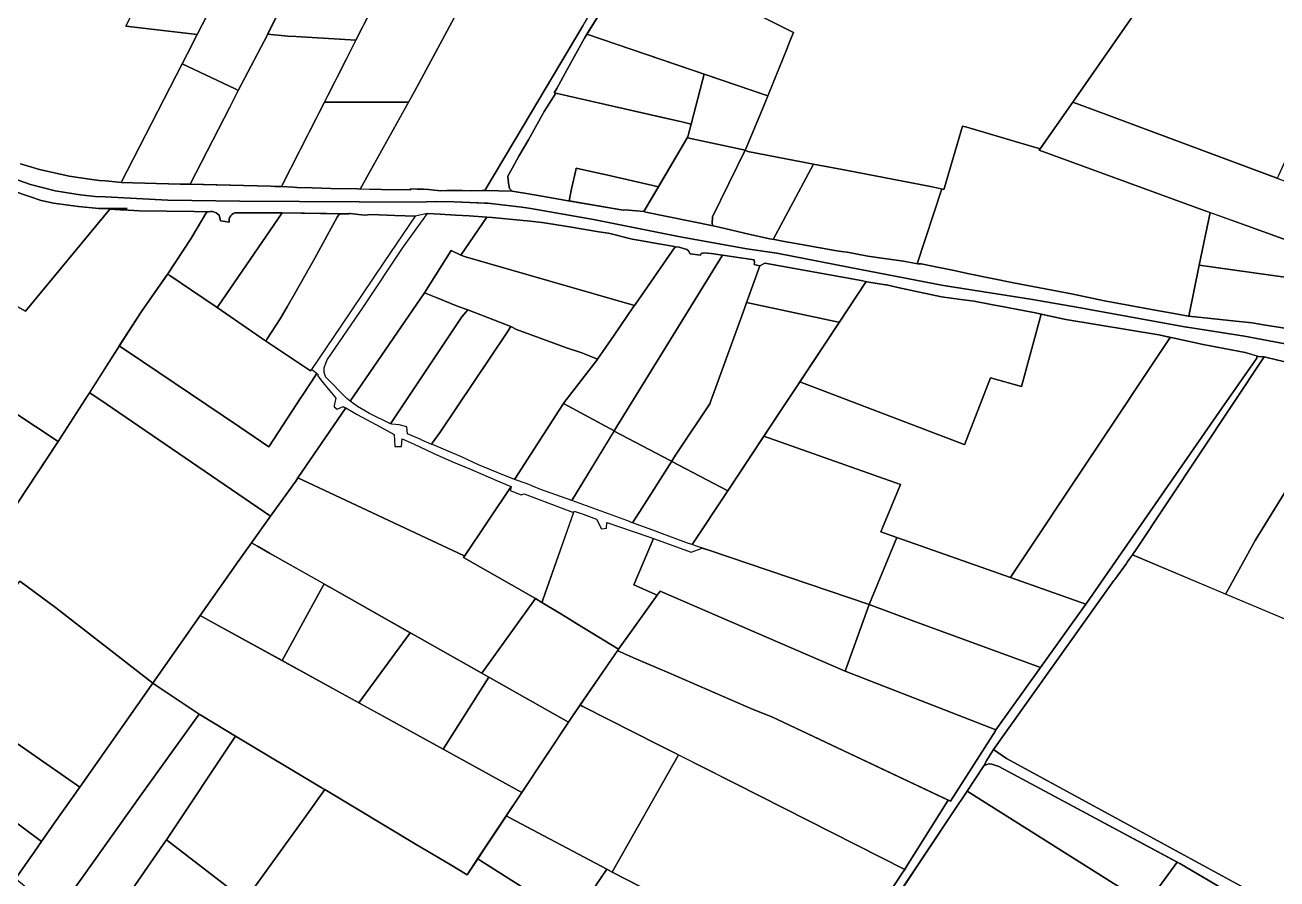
# Model space of a CAD drawing. Header units: metres. Extents: x 3 to 1005126, y 39 to 4383651.
# Drawn here: x 491906 to 492587, y 4370545 to 4371008 of the extents above; entities that cross this region are included whole.
import ezdxf

# ---------------------------------------------------------------- set-up
doc = ezdxf.new("R2010")
doc.units = ezdxf.units.M
doc.header["$MEASUREMENT"] = 0
doc.layers.add('TM_Llucmajor', color=7, linetype='Continuous')

msp = doc.modelspace()

# ---------------------------------------------------------------- linework, layer by layer
at = {"layer": 'TM_Llucmajor', "linetype": 'Continuous', "flags": 128}
for points in [[(492138.83, 4371103.66), (492112.6, 4371052.15), (492086.13, 4371000.19), (492053.38, 4371002.18), (492049.16, 4371002.43), (492038.14, 4371003.54), (492051.51, 4371030.13), (492087.93, 4371099.3), (492138.83, 4371103.66)], [(492047.91, 4371096.67), (492021.67, 4371045.7), (492007.98, 4371019.11), (491999.9, 4371003.42), (491961.06, 4371007.93), (491963.78, 4371013.31), (491988.94, 4371062.9), (491991.47, 4371067.89), (491995.67, 4371076.18), (492004.15, 4371093.66), (492047.91, 4371096.67)], [(491999.9, 4371003.42), (492007.98, 4371019.11), (492021.67, 4371045.7), (492051.51, 4371030.13), (492037.98, 4371003.23), (492022.18, 4370972.97), (492020.53, 4370973.75), (491991.63, 4370987.36), (491994.34, 4370992.63), (491999.9, 4371003.42)], [(492080.8, 4370989.73), (492084.13, 4370996.27), (492086.13, 4371000.19), (492108.38, 4371043.87), (492108.49, 4371043.82), (492144.44, 4371026.26), (492146.39, 4371025.31), (492144.52, 4371021.84), (492117.94, 4370972.35), (492114.7, 4370966.54), (492068.99, 4370966.54), (492080.8, 4370989.73)], [(492309.93, 4370969.94), (492211.69, 4371003.6), (492236.53, 4371043.71), (492238.8, 4371047.37), (492287.43, 4371022.83), (492324, 4371004.37), (492322.93, 4371001.83), (492320.66, 4370996.44), (492320.59, 4370996.27), (492309.93, 4370969.94)], [(492046.03, 4370921.47), (492045.62, 4370920.67), (492042.04, 4370920.83), (492039.9, 4370920.93), (491996, 4370922.04), (492017.5, 4370963.87), (492021.97, 4370972.58), (492037.98, 4371003.23), (492038.14, 4371003.54), (492049.16, 4371002.43), (492053.38, 4371002.18), (492086.13, 4371000.19), (492084.13, 4370996.27), (492080.8, 4370989.73), (492046.03, 4370921.47)], [(492274.55, 4370978.31), (492268.28, 4370954.68), (492263.3, 4370955.82), (492193.83, 4370971.7), (492195.22, 4370973.97), (492200.93, 4370984.34), (492210.3, 4371001.35), (492211.69, 4371003.6), (492275.34, 4370981.79), (492274.55, 4370978.31)], [(491991.63, 4370987.36), (492020.53, 4370973.75), (492022.18, 4370972.97), (492021.97, 4370972.58), (492017.5, 4370963.87), (491996, 4370922.04), (491995.36, 4370922.05), (491993.99, 4370922.05), (491990.61, 4370922.05), (491958.49, 4370923.01), (491991.63, 4370987.36)], [(492274.55, 4370978.31), (492275.34, 4370981.79), (492309.93, 4370969.94), (492307.78, 4370964.62), (492297.94, 4370941.31), (492297.6, 4370940.51), (492266.27, 4370947.14), (492266.62, 4370948.45), (492268.28, 4370954.68), (492274.55, 4370978.31)], [(492114.7, 4370966.54), (492088.44, 4370919.4), (492086.98, 4370919.44), (492072.44, 4370919.67), (492062.26, 4370920.02), (492054.04, 4370920.3), (492051.93, 4370920.37), (492045.62, 4370920.67), (492046.03, 4370921.47), (492068.99, 4370966.54), (492114.7, 4370966.54)], [(492201.92, 4370912.97), (492201.51, 4370913.04), (492188.22, 4370915.31), (492177.66, 4370917.11), (492174.31, 4370917.68), (492171.02, 4370918.24), (492169.62, 4370919.68), (492169, 4370922.55), (492168.75, 4370926.29), (492171.25, 4370930.91), (492174.7, 4370937.3), (492179.98, 4370946.13), (492188.47, 4370961.48), (492194.77, 4370971.49), (492255, 4370957.72), (492263.3, 4370955.82), (492268.28, 4370954.68), (492266.62, 4370948.45), (492265.9, 4370946.9), (492250.49, 4370920.59), (492245.07, 4370921.83), (492238.84, 4370923.26), (492220.72, 4370927.4), (492219.51, 4370927.68), (492205.83, 4370930.79), (492205.57, 4370929.62), (492203.35, 4370919.51), (492201.92, 4370912.97)], [(492642.65, 4370904.39), (492637.76, 4370867.33), (492633.7, 4370836.58), (492625.07, 4370838.06), (492613.53, 4370840.45), (492606.76, 4370841.85), (492604.04, 4370842.29), (492596.89, 4370843.07), (492602.52, 4370869.78), (492604.87, 4370880.31), (492605.09, 4370881.28), (492606.31, 4370886.3), (492579.54, 4370896.04), (492578.41, 4370896.45), (492574.95, 4370897.71), (492547.22, 4370907.8), (492457.44, 4370940.47), (492475.7, 4370966.51), (492485.99, 4370962.85), (492599.22, 4370920.6), (492642.65, 4370904.39)], [(492547.22, 4370907.8), (492550.34, 4370906.66), (492544.47, 4370878.05), (492538.85, 4370850.33), (492538.5, 4370850.37), (492532.75, 4370851.42), (492520.42, 4370853.66), (492492.88, 4370858.68), (492474.98, 4370862.52), (492443.53, 4370868.39), (492419.32, 4370873.38), (492410.28, 4370875.24), (492400.36, 4370877.29), (492393.39, 4370878.73), (492391.49, 4370878.73), (492391.06, 4370878.8), (492404.51, 4370919.44), (492405.59, 4370919.22), (492405.99, 4370920.3), (492415.76, 4370953.62), (492418.16, 4370952.92), (492444.45, 4370945.2), (492457.98, 4370941.23), (492457.44, 4370940.47), (492547.22, 4370907.8)], [(492279.75, 4370900.48), (492280.2, 4370899.36), (492243.68, 4370906.89), (492242.59, 4370907.11), (492265.9, 4370946.9), (492266.62, 4370948.45), (492266.27, 4370947.14), (492297.6, 4370940.51), (492279.95, 4370904.25), (492279.75, 4370900.48)], [(492312.88, 4370892.03), (492311.05, 4370892.37), (492300.4, 4370894.72), (492283.55, 4370898.59), (492280.2, 4370899.36), (492279.75, 4370900.48), (492279.95, 4370904.25), (492297.6, 4370940.51), (492299.16, 4370939.81), (492334.77, 4370932.96), (492312.88, 4370892.03)], [(492334.77, 4370932.96), (492353.26, 4370929.4), (492398.48, 4370920.7), (492404.51, 4370919.44), (492391.06, 4370878.8), (492383.63, 4370880.12), (492370.65, 4370881.99), (492364.31, 4370882.91), (492353.18, 4370885.11), (492350.06, 4370885.36), (492346.33, 4370886.03), (492328.35, 4370889.23), (492318.01, 4370891.07), (492314.5, 4370891.72), (492312.88, 4370892.03), (492334.77, 4370932.96)], [(491887.88, 4370922.47), (491899.65, 4370918.42), (491908.64, 4370915.32), (491915.01, 4370913.12), (491921.75, 4370911.74), (491935.26, 4370909.93), (491946.36, 4370908.89), (491961.81, 4370908.78), (491952.27, 4370908.43), (491906.6, 4370853.06), (491844.45, 4370887.54), (491877.03, 4370927.45), (491880.13, 4370925.72), (491887.88, 4370922.47)], [(492250.49, 4370920.59), (492242.59, 4370907.11), (492232.49, 4370908.11), (492231.58, 4370907.97), (492231.39, 4370907.95), (492201.92, 4370912.97), (492203.35, 4370919.51), (492205.57, 4370929.62), (492205.83, 4370930.79), (492219.51, 4370927.68), (492220.72, 4370927.4), (492238.84, 4370923.26), (492245.07, 4370921.83), (492250.49, 4370920.59)], [(492006, 4370907.02), (492007.08, 4370907.17), (492008.17, 4370907.11), (492008.69, 4370907.02), (492009.23, 4370906.87), (492010.23, 4370906.43), (492011.13, 4370905.81), (492011.83, 4370905.13), (492012.53, 4370902.06), (492017.22, 4370901.39), (492017.14, 4370902.31), (492017.26, 4370903.23), (492017.57, 4370904.11), (492018.07, 4370904.89), (492018.12, 4370904.96), (492018.72, 4370905.56), (492019.5, 4370906.06), (492020.37, 4370906.39), (492021.28, 4370906.53), (492021.35, 4370906.53), (492043.86, 4370906.41), (492046.06, 4370906.39), (492011.28, 4370855.78), (492010.7, 4370854.94), (492010.18, 4370855.3), (491996.72, 4370864.52), (491984.89, 4370872.38), (491983.7, 4370873.11), (491983.82, 4370873.28), (491996.3, 4370892.39), (492005.03, 4370907.03), (492006, 4370907.02)], [(492011.28, 4370855.78), (492046.06, 4370906.39), (492077.13, 4370905.97), (492075.98, 4370904.08), (492063.79, 4370881.9), (492052.84, 4370862.66), (492048.75, 4370855.47), (492045.02, 4370848.93), (492037.83, 4370837.91), (492037.15, 4370836.81), (492010.7, 4370854.94), (492011.28, 4370855.78)], [(492045.02, 4370848.93), (492048.75, 4370855.47), (492052.84, 4370862.66), (492063.79, 4370881.9), (492075.98, 4370904.08), (492077.13, 4370905.97), (492082.23, 4370905.9), (492082.35, 4370906.08), (492083, 4370906.05), (492090.53, 4370905.18), (492094.59, 4370905.57), (492107.22, 4370905.04), (492118.31, 4370904.58), (492101.55, 4370879.82), (492077.89, 4370844.86), (492061.98, 4370821.36), (492061.42, 4370820.52), (492037.47, 4370836.59), (492037.15, 4370836.81), (492037.83, 4370837.91), (492045.02, 4370848.93)], [(492069.6, 4370817.38), (492069.57, 4370817.48), (492068.94, 4370819.64), (492068.84, 4370822.18), (492069.75, 4370824.74), (492070.41, 4370826.63), (492090.26, 4370855.36), (492111.82, 4370887.78), (492125.01, 4370906.18), (492131.94, 4370905.74), (492140.2, 4370905.22), (492147.64, 4370904.76), (492157.17, 4370904.16), (492143.04, 4370883.37), (492137.95, 4370885.91), (492123.38, 4370863), (492082.98, 4370804.19), (492081.22, 4370805.5), (492069.6, 4370817.38)], [(492550.34, 4370906.66), (492574.95, 4370897.71), (492578.41, 4370896.45), (492579.54, 4370896.04), (492606.31, 4370886.3), (492605.09, 4370881.28), (492604.87, 4370880.31), (492602.52, 4370869.78), (492544.47, 4370878.05), (492550.34, 4370906.66)], [(492223.43, 4370895.35), (492236.22, 4370892.22), (492239.42, 4370891.52), (492250.7, 4370889.6), (492259.23, 4370888.14), (492259.67, 4370888.07), (492238, 4370856.89), (492237.52, 4370856.19), (492145.71, 4370882.58), (492143.04, 4370883.37), (492157.17, 4370904.16), (492160.13, 4370903.97), (492180.85, 4370901.87), (492187.16, 4370901.23), (492187.31, 4370901.28), (492202.1, 4370898.81), (492218.15, 4370896.2), (492221.91, 4370895.59), (492223.43, 4370895.35)], [(492129.66, 4370860.39), (492123.38, 4370863), (492137.95, 4370885.91), (492143.04, 4370883.37), (492145.71, 4370882.58), (492237.52, 4370856.19), (492236.88, 4370855.26), (492226.45, 4370840.03), (492217.46, 4370826.89), (492208.95, 4370830.36), (492200.58, 4370833.15), (492193.61, 4370835.7), (492173.46, 4370843.06), (492170.3, 4370844.72), (492146.85, 4370853.71), (492141.59, 4370855.56), (492129.66, 4370860.39)], [(492267.75, 4370884.21), (492273.4, 4370883.46), (492273.77, 4370884.28), (492275.25, 4370884.79), (492279.16, 4370884.41), (492285.3, 4370883.49), (492226.48, 4370787.95), (492198.94, 4370802.84), (492199.16, 4370803.18), (492217.24, 4370826.58), (492217.46, 4370826.89), (492226.45, 4370840.03), (492236.88, 4370855.26), (492237.52, 4370856.19), (492238, 4370856.89), (492259.67, 4370888.07), (492261.79, 4370887.74), (492264.16, 4370887.03), (492265.92, 4370886.51), (492266.85, 4370885.75), (492267.75, 4370884.21)], [(492278.39, 4370802.73), (492260.9, 4370776.5), (492260.17, 4370775.28), (492258.98, 4370773.41), (492257.75, 4370771.48), (492256.94, 4370771.9), (492226.44, 4370787.89), (492226.48, 4370787.95), (492285.3, 4370883.49), (492302.55, 4370880.88), (492302.81, 4370879.27), (492302.47, 4370878.48), (492302.42, 4370878.37), (492305.66, 4370877.57), (492298.78, 4370858.68), (492298.46, 4370857.81), (492297.26, 4370854.52), (492280.73, 4370809.14), (492278.94, 4370804.24), (492278.39, 4370802.73)], [(492360.79, 4370869.64), (492363.51, 4370869.08), (492348.83, 4370846.92), (492348.48, 4370847), (492298.46, 4370857.81), (492298.78, 4370858.68), (492305.66, 4370877.57), (492308.33, 4370879.14), (492360.79, 4370869.64)], [(492544.47, 4370878.05), (492602.52, 4370869.78), (492596.89, 4370843.07), (492592, 4370843.67), (492579.32, 4370845.65), (492573.18, 4370846.61), (492560.91, 4370847.94), (492545.62, 4370849.6), (492538.85, 4370850.33), (492544.47, 4370878.05)], [(491984.89, 4370872.38), (491996.72, 4370864.52), (492010.18, 4370855.3), (492037.47, 4370836.59), (492061.42, 4370820.52), (492061.98, 4370821.36), (492062.65, 4370820.9), (492064.56, 4370819.47), (492064.9, 4370819.22), (492056.87, 4370806.95), (492056.43, 4370806.28), (492038.8, 4370779.36), (492022.77, 4370790.1), (491996.18, 4370808.06), (491970.09, 4370825.69), (491958.04, 4370833.83), (491957.5, 4370834.2), (491969.59, 4370852.86), (491983.7, 4370873.11), (491984.89, 4370872.38)], [(492458.44, 4370851.43), (492458.53, 4370851.42), (492447.83, 4370812.15), (492430.93, 4370816.75), (492416.91, 4370780.45), (492416.64, 4370780.55), (492327.44, 4370814.66), (492348.83, 4370846.92), (492363.51, 4370869.08), (492363.7, 4370869.04), (492373.9, 4370867.38), (492374.44, 4370867.3), (492380.58, 4370865.94), (492392.42, 4370863.33), (492404.45, 4370860.87), (492414.92, 4370859.42), (492422.14, 4370858.43), (492431.31, 4370856.65), (492440.19, 4370855.02), (492445.77, 4370854), (492452.63, 4370852.73), (492455.55, 4370852.19), (492456.19, 4370851.94), (492458.44, 4370851.43)], [(492093.48, 4370797.43), (492086.92, 4370801.23), (492082.98, 4370804.19), (492123.38, 4370863), (492129.66, 4370860.39), (492141.59, 4370855.56), (492146.85, 4370853.71), (492143.68, 4370849.93), (492104.96, 4370791.83), (492093.48, 4370797.43)], [(492278.39, 4370802.73), (492278.94, 4370804.24), (492280.73, 4370809.14), (492297.26, 4370854.52), (492298.46, 4370857.81), (492348.48, 4370847), (492348.83, 4370846.92), (492326.14, 4370812.7), (492318.52, 4370801.21), (492288.23, 4370755.5), (492257.85, 4370771.42), (492257.75, 4370771.48), (492258.98, 4370773.41), (492260.17, 4370775.28), (492260.9, 4370776.5), (492278.39, 4370802.73)], [(492121.42, 4370783.26), (492114.12, 4370786.31), (492113.76, 4370790.27), (492109.67, 4370791.34), (492105.62, 4370791.69), (492104.96, 4370791.83), (492143.68, 4370849.93), (492146.85, 4370853.71), (492170.3, 4370844.72), (492168.16, 4370841.21), (492131.84, 4370787.21), (492127.55, 4370781.27), (492127.35, 4370780.66), (492121.59, 4370783.19), (492121.42, 4370783.26)], [(492382.06, 4370758.77), (492307.87, 4370785.14), (492318.52, 4370801.21), (492326.14, 4370812.7), (492327.44, 4370814.66), (492416.64, 4370780.55), (492416.91, 4370780.45), (492430.93, 4370816.75), (492447.83, 4370812.15), (492458.53, 4370851.42), (492471.01, 4370848.63), (492471.92, 4370848.58), (492522.42, 4370840.08), (492528.71, 4370838.73), (492442.87, 4370709.81), (492441.85, 4370708.27), (492380.08, 4370730.09), (492371.45, 4370733.14), (492372.36, 4370735.35), (492382.06, 4370758.77)], [(492172.29, 4370761.65), (492162.9, 4370765.39), (492152.66, 4370769.46), (492143.58, 4370773.89), (492127.69, 4370780.52), (492127.35, 4370780.66), (492127.55, 4370781.27), (492131.84, 4370787.21), (492168.16, 4370841.21), (492170.3, 4370844.72), (492173.46, 4370843.06), (492193.61, 4370835.7), (492200.58, 4370833.15), (492208.95, 4370830.36), (492217.46, 4370826.89), (492217.24, 4370826.58), (492199.16, 4370803.18), (492198.94, 4370802.84), (492196.61, 4370799.25), (492172.62, 4370762.16), (492172.29, 4370761.65)], [(492482.77, 4370693.8), (492441.85, 4370708.27), (492442.87, 4370709.81), (492528.71, 4370838.73), (492529.13, 4370838.64), (492546.61, 4370834.89), (492569.33, 4370830.51), (492575.72, 4370828.74), (492575.67, 4370827.57), (492556.69, 4370800.24), (492483.32, 4370694.57), (492482.77, 4370693.8)], [(491941.45, 4370808.72), (491941.4, 4370808.75), (491957.38, 4370834), (491957.5, 4370834.2), (491958.04, 4370833.83), (491970.09, 4370825.69), (491996.18, 4370808.06), (492022.77, 4370790.1), (492038.8, 4370779.36), (492056.43, 4370806.28), (492056.87, 4370806.95), (492064.9, 4370819.22), (492065.41, 4370818.83), (492065.41, 4370817.91), (492066.85, 4370815.95), (492069.1, 4370813.17), (492070.9, 4370811.01), (492071.05, 4370810.78), (492074.44, 4370806.68), (492075.24, 4370805.72), (492074.37, 4370801.79), (492074.22, 4370801.11), (492075.93, 4370799.84), (492079.18, 4370801.22), (492080.02, 4370800.75), (492080.54, 4370800.46), (492054.61, 4370762.48), (492053.43, 4370760.75), (492040.57, 4370742.91), (492039.69, 4370741.68), (491950.32, 4370802.66), (491941.45, 4370808.72)], [(492509.79, 4370723.02), (492579.74, 4370828.27), (492581.2, 4370827.83), (492599.25, 4370823.51), (492613.98, 4370820.63), (492616.97, 4370820.05), (492625.58, 4370819.44), (492629.37, 4370819.08), (492623.51, 4370809.33), (492609.96, 4370785.09), (492594.49, 4370760.05), (492574.94, 4370728.42), (492560.12, 4370701.78), (492558.77, 4370699.32), (492508.11, 4370720.62), (492508.35, 4370720.97), (492509.79, 4370723.02)], [(492671.14, 4370790.6), (492606.94, 4370679.07), (492604.99, 4370679.89), (492558.77, 4370699.32), (492560.12, 4370701.78), (492574.94, 4370728.42), (492594.49, 4370760.05), (492609.96, 4370785.09), (492623.51, 4370809.33), (492629.37, 4370819.08), (492636.43, 4370818.42), (492652.06, 4370816.35), (492662.59, 4370814.95), (492683.03, 4370810.71), (492677.86, 4370801.96), (492672.92, 4370793.63), (492671.14, 4370790.6)], [(492203.46, 4370750.14), (492186.13, 4370756.35), (492179.23, 4370759.2), (492172.29, 4370761.65), (492172.62, 4370762.16), (492196.61, 4370799.25), (492198.94, 4370802.84), (492226.48, 4370787.95), (492203.46, 4370750.14)], [(492169.87, 4370757.98), (492170.51, 4370757.78), (492145.16, 4370719.93), (492144.6, 4370720.2), (492054.61, 4370762.48), (492080.54, 4370800.46), (492086.83, 4370796.9), (492099.7, 4370790), (492106.96, 4370786.1), (492107.26, 4370779.41), (492110.96, 4370779.57), (492111.31, 4370783.68), (492117.68, 4370780.74), (492128.07, 4370775.94), (492138.28, 4370771.4), (492148.34, 4370767.12), (492155.03, 4370764.28), (492162.23, 4370761.23), (492169.87, 4370757.98)], [(492256.94, 4370771.9), (492257.75, 4370771.48), (492240.35, 4370744.17), (492238.03, 4370740.52), (492236.44, 4370738.04), (492235.31, 4370738.46), (492235.39, 4370738.56), (492203.46, 4370750.14), (492226.44, 4370787.89), (492256.94, 4370771.9)], [(492307.44, 4370784.49), (492307.87, 4370785.14), (492382.06, 4370758.77), (492372.36, 4370735.35), (492371.45, 4370733.14), (492380.08, 4370730.09), (492365, 4370693.58), (492277.87, 4370723.13), (492271.3, 4370725.36), (492268.8, 4370726.2), (492287.87, 4370754.96), (492288.23, 4370755.5), (492307.44, 4370784.49)], [(492257.85, 4370771.42), (492288.23, 4370755.5), (492287.87, 4370754.96), (492268.8, 4370726.2), (492266.88, 4370726.85), (492249.84, 4370733.12), (492249.39, 4370733.28), (492236.44, 4370738.04), (492238.03, 4370740.52), (492240.35, 4370744.17), (492257.75, 4370771.48), (492257.85, 4370771.42)], [(492144.6, 4370720.2), (492145.16, 4370719.93), (492144.65, 4370719.16), (492183.66, 4370696.97), (492154.5, 4370656.36), (492116.63, 4370677.8), (492071.9, 4370703.12), (492039.21, 4370721.63), (492032.68, 4370725.32), (492029.29, 4370727.24), (492040.57, 4370742.91), (492053.43, 4370760.75), (492054.61, 4370762.48), (492144.6, 4370720.2)], [(492170.51, 4370757.78), (492170.11, 4370756.09), (492169.99, 4370755.59), (492175.89, 4370753.33), (492177.49, 4370753.73), (492204.42, 4370743.62), (492187.75, 4370696.26), (492187.25, 4370694.86), (492187.23, 4370694.79), (492183.66, 4370696.97), (492144.65, 4370719.16), (492145.16, 4370719.93), (492170.51, 4370757.78)], [(492187.75, 4370696.26), (492204.69, 4370744.38), (492209.67, 4370742.73), (492216.79, 4370739.93), (492219.51, 4370734.68), (492222.22, 4370735.12), (492222.49, 4370738.24), (492245.28, 4370730.4), (492247.81, 4370729.54), (492237.19, 4370704.32), (492249.89, 4370698.76), (492236.18, 4370679.67), (492230.65, 4370671.98), (492228.82, 4370669.34), (492206.48, 4370683.01), (492200.69, 4370686.55), (492196.53, 4370689.1), (492187.23, 4370694.79), (492187.25, 4370694.86), (492187.75, 4370696.26)], [(492274.27, 4370724.35), (492277.87, 4370723.13), (492365, 4370693.58), (492352.07, 4370657.36), (492289.13, 4370684.61), (492251.44, 4370700.91), (492249.89, 4370698.76), (492237.19, 4370704.32), (492247.81, 4370729.54), (492268.27, 4370722.12), (492274.27, 4370724.35)], [(492458.25, 4370659.42), (492389.25, 4370684.69), (492365, 4370693.58), (492380.08, 4370730.09), (492441.85, 4370708.27), (492482.77, 4370693.8), (492458.25, 4370659.42)], [(492046.01, 4370663.18), (492011.24, 4370682.29), (492004.4, 4370686.05), (492001.49, 4370687.65), (492022.14, 4370717.07), (492029.29, 4370727.24), (492032.68, 4370725.32), (492039.21, 4370721.63), (492068.94, 4370704.8), (492046.01, 4370663.18)], [(492658.59, 4370657.36), (492699.24, 4370640.23), (492614.23, 4370515.11), (492439.61, 4370610.06), (492432.66, 4370614.85), (492498.12, 4370706.66), (492498.52, 4370707.23), (492504.87, 4370716.02), (492505.33, 4370716.65), (492508.11, 4370720.62), (492658.59, 4370657.36)], [(491975.7, 4370650.93), (491974.81, 4370649.66), (491936, 4370594.39), (491879.8, 4370633.55), (491863.07, 4370645.2), (491866.34, 4370650.17), (491869.63, 4370655.13), (491883.7, 4370676.47), (491903.46, 4370706.41), (491922.89, 4370692.1), (491975.7, 4370650.93)], [(492087.65, 4370640.28), (492048.99, 4370661.54), (492046.01, 4370663.18), (492068.94, 4370704.8), (492071.9, 4370703.12), (492115.66, 4370678.35), (492087.65, 4370640.28)], [(492228.82, 4370669.34), (492230.65, 4370671.98), (492236.18, 4370679.67), (492249.89, 4370698.76), (492251.44, 4370700.91), (492289.13, 4370684.61), (492352.07, 4370657.36), (492433.89, 4370625.65), (492433.66, 4370625.02), (492409.31, 4370586.81), (492315.17, 4370631.17), (492312.23, 4370632.56), (492302.03, 4370636.59), (492256.21, 4370656.5), (492238.19, 4370664.16), (492228.45, 4370668.47), (492228.28, 4370668.55), (492228.82, 4370669.34)], [(492187.23, 4370694.79), (492196.53, 4370689.1), (492200.69, 4370686.55), (492206.48, 4370683.01), (492228.82, 4370669.34), (492203.4, 4370632.45), (492201.58, 4370629.71), (492158.42, 4370654.14), (492155.79, 4370655.63), (492154.5, 4370656.36), (492183.66, 4370696.97), (492187.23, 4370694.79)], [(492100.9, 4370632.99), (492133.55, 4370615.04), (492176.23, 4370591.57), (492175.52, 4370590.5), (492146.49, 4370546.82), (492137.32, 4370552.32), (492118.93, 4370563.33), (492069.24, 4370593.09), (492068.1, 4370593.77), (492020.62, 4370622.2), (492001.82, 4370633.46), (492000.84, 4370634.12), (491997.16, 4370636.58), (491978.03, 4370649.37), (491975.7, 4370650.93), (492001.49, 4370687.65), (492004.4, 4370686.05), (492011.24, 4370682.29), (492100.9, 4370632.99)], [(492433.89, 4370625.65), (492352.07, 4370657.36), (492365, 4370693.58), (492389.25, 4370684.69), (492458.25, 4370659.42), (492433.89, 4370625.65)], [(492116.63, 4370677.8), (492158.42, 4370654.14), (492133.55, 4370615.04), (492100.9, 4370632.99), (492088.62, 4370639.75), (492087.65, 4370640.28), (492115.66, 4370678.35), (492116.63, 4370677.8)], [(492228.45, 4370668.47), (492238.19, 4370664.16), (492256.21, 4370656.5), (492302.03, 4370636.59), (492312.23, 4370632.56), (492315.17, 4370631.17), (492407.99, 4370587.43), (492384.46, 4370549.82), (492384.39, 4370549.7), (492292.15, 4370596.42), (492250.62, 4370617.46), (492209.47, 4370638.3), (492208.49, 4370638.79), (492207.96, 4370639.06), (492228.28, 4370668.55), (492228.45, 4370668.47)], [(491915.25, 4370564.84), (491864.45, 4370602.6), (491827.96, 4370629.72), (491825.95, 4370631.21), (491828.49, 4370635.15), (491843.81, 4370658.82), (491854.26, 4370651.44), (491863.07, 4370645.2), (491879.8, 4370633.55), (491936, 4370594.39), (491922.35, 4370574.95), (491915.25, 4370564.84)], [(492201.58, 4370629.71), (492176.23, 4370591.57), (492133.55, 4370615.04), (492158.42, 4370654.14), (492201.58, 4370629.71)], [(491923.42, 4370525.87), (491901.46, 4370544.4), (491901.1, 4370544.69), (491911.65, 4370559.72), (491915.25, 4370564.84), (491922.35, 4370574.95), (491936, 4370594.39), (491974.81, 4370649.66), (491975.7, 4370650.93), (491978.03, 4370649.37), (491997.16, 4370636.58), (492000.84, 4370634.12), (491969.82, 4370590.75), (491936.18, 4370543.71), (491923.42, 4370525.87)], [(491943.69, 4370508.82), (491935.85, 4370515.37), (491923.42, 4370525.87), (491936.18, 4370543.71), (491969.82, 4370590.75), (492000.84, 4370634.12), (492001.82, 4370633.46), (492020.62, 4370622.2), (491983.08, 4370565.74), (491982.94, 4370565.54), (491943.69, 4370508.82)], [(492203.4, 4370632.45), (492207.96, 4370639.06), (492208.49, 4370638.79), (492209.47, 4370638.3), (492250.62, 4370617.46), (492261.42, 4370611.98), (492261.27, 4370611.7), (492225.53, 4370548.54), (492225.33, 4370548.26), (492222.43, 4370549.8), (492169.82, 4370577.76), (492168.45, 4370578.49), (492167.77, 4370578.84), (492175.52, 4370590.5), (492176.23, 4370591.57), (492203.4, 4370632.45)], [(491901.1, 4370544.69), (491877.16, 4370563.51), (491837.74, 4370594.52), (491814.45, 4370613.36), (491825.95, 4370631.21), (491827.96, 4370629.72), (491864.45, 4370602.6), (491915.25, 4370564.84), (491911.65, 4370559.72), (491901.1, 4370544.69)], [(492068.1, 4370593.77), (492069.24, 4370593.09), (492058.82, 4370578.63), (492025.9, 4370532.98), (492025.05, 4370533.59), (491983.08, 4370565.74), (492020.62, 4370622.2), (492068.1, 4370593.77)], [(492261.42, 4370611.98), (492292.15, 4370596.42), (492384.39, 4370549.7), (492383.03, 4370547.64), (492343.68, 4370487.72), (492225.33, 4370548.26), (492225.53, 4370548.54), (492261.27, 4370611.7), (492261.42, 4370611.98)], [(492435.52, 4370605.65), (492532.52, 4370553.74), (492515.78, 4370530.82), (492418.26, 4370592.24), (492427.44, 4370606.02), (492428.44, 4370606.54), (492429.52, 4370606.88), (492430.65, 4370607.03), (492431.79, 4370606.98), (492435.52, 4370605.65)], [(492481.69, 4370484.11), (492381.98, 4370537.72), (492410.91, 4370581.19), (492418.26, 4370592.24), (492515.78, 4370530.82), (492515.2, 4370530.03), (492481.69, 4370484.11)], [(492168.45, 4370578.49), (492169.82, 4370577.76), (492222.43, 4370549.8), (492204, 4370522.67), (492154.03, 4370554.37), (492152.93, 4370555.07), (492152.26, 4370555.5), (492167.77, 4370578.84), (492168.45, 4370578.49)], [(491984.23, 4370475.21), (491960.99, 4370494.34), (491943.69, 4370508.82), (491982.94, 4370565.54), (491983.08, 4370565.74), (492025.05, 4370533.59), (492025.9, 4370532.98), (491984.23, 4370475.21)], [(492502.09, 4370473.59), (492481.69, 4370484.11), (492515.2, 4370530.03), (492515.78, 4370530.82), (492532.52, 4370553.74), (492533.92, 4370552.99), (492566.55, 4370533.72), (492536.54, 4370487.18), (492521.36, 4370463.65), (492502.09, 4370473.59)], [(492225.33, 4370548.26), (492267.84, 4370526.52), (492266.53, 4370524.53), (492247.28, 4370495.21), (492245.77, 4370496.29), (492205.66, 4370521.73), (492203.94, 4370522.57), (492222.43, 4370549.8), (492225.33, 4370548.26)]]:
    msp.add_lwpolyline(points, close=True, dxfattribs=at)
for points in [[(492236.53, 4371043.71), (492210.3, 4371001.35), (492200.93, 4370984.34), (492195.22, 4370973.97), (492193.83, 4370971.7), (492194.77, 4370971.49), (492188.47, 4370961.48), (492179.98, 4370946.13), (492174.7, 4370937.3), (492171.25, 4370930.91), (492168.75, 4370926.29), (492169, 4370922.55), (492169.62, 4370919.68), (492171.02, 4370918.24), (492156.18, 4370918.66), (492161.75, 4370928.01), (492176.98, 4370953.54), (492209.49, 4371008.02), (492219.61, 4371025.8)], [(492521.02, 4371031.71), (492475.7, 4370966.51), (492457.98, 4370941.23), (492444.45, 4370945.2), (492444.45, 4370945.2), (492418.16, 4370952.92), (492415.76, 4370953.62), (492405.99, 4370920.3), (492405.59, 4370919.22), (492398.48, 4370920.7), (492353.26, 4370929.4), (492334.77, 4370932.96), (492299.16, 4370939.81), (492297.6, 4370940.51), (492297.94, 4370941.31), (492307.78, 4370964.62), (492320.59, 4370996.27), (492320.66, 4370996.44), (492322.93, 4371001.83), (492324, 4371004.37), (492287.43, 4371022.83)], [(492635.99, 4371023.15), (492622.57, 4371002.9), (492613.47, 4370989.17), (492608.8, 4370974.01), (492600.49, 4370955.51), (492587.57, 4370926.7), (492586.88, 4370925.2), (492485.99, 4370962.85), (492475.7, 4370966.51), (492521.02, 4371031.71)], [(492219.61, 4371025.8), (492209.49, 4371008.02), (492176.98, 4370953.54), (492161.75, 4370928.01), (492156.18, 4370918.66), (492154.68, 4370918.56), (492148.77, 4370918.46), (492143.9, 4370918.56), (492135.58, 4370918.51), (492132.22, 4370918.49), (492128.61, 4370918.81), (492125.51, 4370919.09), (492122.9, 4370919.32), (492120.61, 4370919.35), (492119.48, 4370919.36), (492115.87, 4370919.41), (492115.67, 4370918.96), (492100.07, 4370919.11), (492088.44, 4370919.4), (492117.94, 4370972.35), (492144.52, 4371021.84)], [(491963.78, 4371013.31), (491961.06, 4371007.93), (491999.9, 4371003.42), (491994.34, 4370992.63), (491991.63, 4370987.36), (491958.49, 4370923.01), (491957.05, 4370923.05), (491955.2, 4370923.28), (491951.83, 4370923.7), (491949.81, 4370923.84), (491946.51, 4370924.07), (491942.53, 4370924.48), (491930.18, 4370926.3), (491914.1, 4370929.93), (491903.82, 4370933.06)], [(491903.82, 4370933.06), (491914.1, 4370929.93), (491930.18, 4370926.3), (491942.53, 4370924.48), (491946.51, 4370924.07), (491949.81, 4370923.84), (491951.83, 4370923.7), (491955.2, 4370923.28), (491957.05, 4370923.05), (491958.49, 4370923.01), (491990.61, 4370922.05), (491993.99, 4370922.05), (491995.36, 4370922.05), (492039.9, 4370920.93), (492042.04, 4370920.83), (492045.62, 4370920.67), (492051.93, 4370920.37), (492054.04, 4370920.3), (492062.26, 4370920.02), (492072.44, 4370919.67), (492086.98, 4370919.44), (492100.07, 4370919.11), (492115.67, 4370918.96), (492115.87, 4370919.41), (492119.48, 4370919.36), (492120.61, 4370919.35), (492122.9, 4370919.32), (492125.51, 4370919.09), (492128.61, 4370918.81), (492132.22, 4370918.49), (492135.58, 4370918.51), (492143.9, 4370918.56), (492148.77, 4370918.46), (492154.68, 4370918.56), (492156.18, 4370918.66), (492171.02, 4370918.24), (492174.31, 4370917.68), (492177.66, 4370917.11), (492188.22, 4370915.31), (492201.51, 4370913.04), (492231.39, 4370907.95), (492231.58, 4370907.97), (492232.49, 4370908.11), (492242.59, 4370907.11), (492243.68, 4370906.89), (492280.2, 4370899.36), (492283.55, 4370898.59), (492300.4, 4370894.72), (492311.05, 4370892.37), (492314.5, 4370891.72), (492318.01, 4370891.07), (492328.35, 4370889.23), (492346.33, 4370886.03), (492350.06, 4370885.36), (492353.18, 4370885.11), (492364.31, 4370882.91), (492370.65, 4370881.99), (492383.63, 4370880.12), (492391.49, 4370878.73), (492393.39, 4370878.73), (492400.36, 4370877.29), (492410.28, 4370875.24), (492419.32, 4370873.38), (492443.53, 4370868.39), (492474.98, 4370862.52), (492492.88, 4370858.68), (492520.42, 4370853.66), (492532.75, 4370851.42), (492538.5, 4370850.37), (492545.62, 4370849.6), (492560.91, 4370847.94), (492573.18, 4370846.61), (492579.32, 4370845.65), (492592, 4370843.67)], [(492595, 4370834.59), (492569.05, 4370839.4), (492537.83, 4370844.31), (492537.56, 4370844.36), (492484.81, 4370853.91), (492480, 4370854.75), (492452.76, 4370859.47), (492405.42, 4370866.93), (492354.76, 4370876.8), (492314.93, 4370884.55), (492298.52, 4370886.88), (492262.33, 4370893.34), (492215.3, 4370902.76), (492181.26, 4370908.72), (492178.9, 4370909.14), (492176.24, 4370909.47), (492160.8, 4370911.41), (492159.27, 4370911.6), (492157.62, 4370911.73), (492156.1, 4370911.78), (492152.39, 4370911.9), (492139.49, 4370912.34), (492130.03, 4370912.66), (492124.37, 4370912.47), (492120.33, 4370912.16), (492023.01, 4370912.74), (491983.82, 4370913.39), (491949.9, 4370915.09), (491944.47, 4370915.37), (491936.18, 4370916.16), (491922.61, 4370918.41), (491909.29, 4370921.84), (491896.31, 4370926.42)], [(491896.31, 4370926.42), (491909.29, 4370921.84), (491922.61, 4370918.41), (491936.18, 4370916.16), (491944.47, 4370915.37), (491949.9, 4370915.09), (491983.82, 4370913.39), (492023.01, 4370912.74), (492120.33, 4370912.16), (492124.37, 4370912.47), (492130.03, 4370912.66), (492139.49, 4370912.34), (492156.1, 4370911.78), (492157.62, 4370911.73), (492159.27, 4370911.6), (492160.8, 4370911.41), (492176.24, 4370909.47), (492178.9, 4370909.14), (492181.26, 4370908.72), (492215.3, 4370902.76), (492262.33, 4370893.34), (492298.52, 4370886.88), (492314.93, 4370884.55), (492354.76, 4370876.8), (492405.42, 4370866.93), (492452.76, 4370859.47), (492480, 4370854.75), (492484.81, 4370853.91), (492537.56, 4370844.36), (492537.83, 4370844.31), (492569.05, 4370839.4), (492595, 4370834.59)], [(492599.25, 4370823.51), (492581.2, 4370827.83), (492579.74, 4370828.27), (492579.74, 4370828.27), (492576.7, 4370828.47), (492569.33, 4370830.51), (492546.61, 4370834.89), (492529.13, 4370838.64), (492522.42, 4370840.08), (492471.92, 4370848.58), (492471.01, 4370848.63), (492456.19, 4370851.94), (492455.55, 4370852.19), (492452.63, 4370852.73), (492445.77, 4370854), (492440.19, 4370855.02), (492431.31, 4370856.65), (492422.14, 4370858.43), (492414.92, 4370859.42), (492404.45, 4370860.87), (492392.42, 4370863.33), (492380.58, 4370865.94), (492374.44, 4370867.3), (492373.9, 4370867.38), (492363.7, 4370869.04), (492360.79, 4370869.64), (492308.33, 4370879.14), (492305.66, 4370877.57), (492302.42, 4370878.37), (492302.47, 4370878.48), (492302.81, 4370879.27), (492302.55, 4370880.88), (492285.3, 4370883.49), (492279.16, 4370884.41), (492275.25, 4370884.79), (492273.77, 4370884.28), (492273.4, 4370883.46), (492267.75, 4370884.21), (492266.85, 4370885.75), (492265.92, 4370886.51), (492264.16, 4370887.03), (492261.79, 4370887.74), (492259.67, 4370888.07), (492259.23, 4370888.14), (492250.7, 4370889.6), (492239.42, 4370891.52), (492236.22, 4370892.22), (492223.43, 4370895.35), (492221.91, 4370895.59), (492218.15, 4370896.2), (492202.1, 4370898.81), (492187.31, 4370901.28), (492187.16, 4370901.23), (492180.85, 4370901.87), (492160.13, 4370903.97), (492157.17, 4370904.16), (492147.64, 4370904.76), (492140.2, 4370905.22), (492131.94, 4370905.74), (492125.01, 4370906.18), (492118.31, 4370904.58), (492107.22, 4370905.04), (492094.59, 4370905.57), (492090.53, 4370905.18), (492083, 4370906.05), (492082.35, 4370906.08), (492082.23, 4370905.9), (492046.06, 4370906.39), (492043.86, 4370906.41), (492021.35, 4370906.53), (492021.28, 4370906.53), (492020.37, 4370906.39), (492019.5, 4370906.06), (492018.72, 4370905.56), (492018.12, 4370904.96), (492018.07, 4370904.89), (492017.57, 4370904.11), (492017.26, 4370903.23), (492017.14, 4370902.31), (492017.22, 4370901.39), (492012.53, 4370902.06), (492011.83, 4370905.13), (492011.13, 4370905.81), (492010.23, 4370906.43), (492009.23, 4370906.87), (492008.69, 4370907.02), (492008.17, 4370907.11), (492007.08, 4370907.17), (492006, 4370907.02), (491998.13, 4370907.12), (491983.12, 4370907.31), (491968.54, 4370907.5), (491962.27, 4370907.86), (491958.07, 4370908.1), (491952.27, 4370908.43), (491961.81, 4370908.78), (491946.36, 4370908.89), (491935.26, 4370909.93), (491921.75, 4370911.74), (491915.01, 4370913.12), (491908.64, 4370915.32), (491899.65, 4370918.42)], [(491844.45, 4370887.54), (491906.6, 4370853.06), (491952.27, 4370908.43), (491958.07, 4370908.1), (491962.27, 4370907.86), (491968.54, 4370907.5), (491983.12, 4370907.31), (491998.13, 4370907.12), (492005.03, 4370907.03), (491996.3, 4370892.39), (491983.82, 4370873.28), (491969.59, 4370852.86), (491957.38, 4370834), (491939.03, 4370804.99), (491939.03, 4370804.99), (491924.23, 4370782.26), (491785.89, 4370873.74)], [(491785.89, 4370873.74), (491924.23, 4370782.26), (491886.24, 4370724.86)], [(492343.68, 4370487.72), (492383.03, 4370547.64), (492384.39, 4370549.7), (492384.46, 4370549.82), (492407.99, 4370587.43), (492409.31, 4370586.81), (492433.66, 4370625.02), (492433.89, 4370625.65), (492458.25, 4370659.42), (492482.77, 4370693.8), (492483.32, 4370694.57), (492556.69, 4370800.24), (492575.67, 4370827.57), (492575.72, 4370828.74), (492576.7, 4370828.47), (492579.74, 4370828.27), (492509.79, 4370723.02), (492508.35, 4370720.97), (492505.33, 4370716.65), (492504.87, 4370716.02), (492498.52, 4370707.23), (492498.12, 4370706.66), (492432.66, 4370614.85), (492428.97, 4370609.15), (492427.44, 4370606.02), (492418.26, 4370592.24), (492410.91, 4370581.19), (492381.2, 4370536.55)], [(491886.24, 4370724.86), (491923.17, 4370780.66), (491924.23, 4370782.26), (491939.03, 4370804.99), (491941.4, 4370808.75), (491941.45, 4370808.72), (491950.32, 4370802.66), (492039.69, 4370741.68), (492029.29, 4370727.24), (492022.14, 4370717.07), (492020.85, 4370715.23), (492001.49, 4370687.65), (491975.7, 4370650.93), (491922.89, 4370692.1), (491903.46, 4370706.41)], [(492598.99, 4370516.72), (492566.55, 4370533.72), (492533.92, 4370552.99), (492435.52, 4370605.65), (492431.79, 4370606.98), (492430.65, 4370607.03), (492429.52, 4370606.88), (492428.44, 4370606.54), (492427.44, 4370606.02), (492428.97, 4370609.15), (492432.66, 4370614.85), (492439.61, 4370610.06), (492616.52, 4370513.86)], [(492025.9, 4370532.98), (492058.82, 4370578.63), (492069.24, 4370593.09), (492118.93, 4370563.33), (492137.32, 4370552.32), (492146.49, 4370546.82), (492146.49, 4370546.82), (492152.26, 4370555.5), (492152.93, 4370555.07), (492154.03, 4370554.37), (492204, 4370522.67)]]:
    msp.add_lwpolyline(points, dxfattribs=at)

doc.saveas('drawing.dxf')
